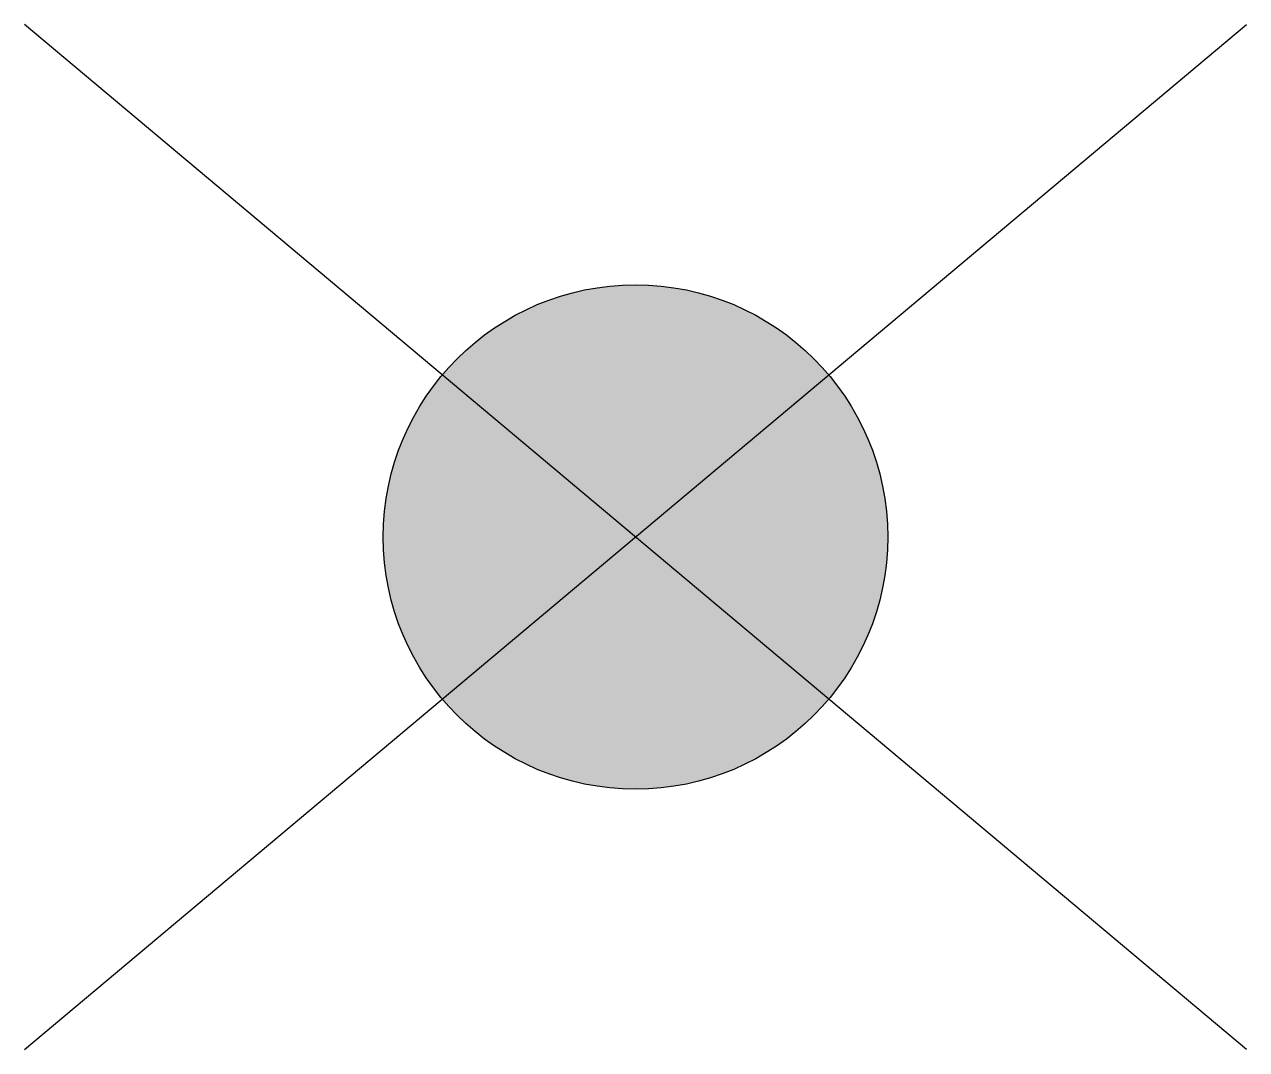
# Model space of a CAD drawing. Extents: x -2.27 to 2.27, y -1.91 to 1.91.
import ezdxf

# ---------------------------------------------------------------- set-up
doc = ezdxf.new("R2010")
doc.units = 0

msp = doc.modelspace()

# ---------------------------------------------------------------- hatches: boundary and pattern name
h = msp.add_hatch(color=256)
edge = h.paths.add_edge_path()
edge.add_arc((0, 0), 0.9375, 0, 360)

# ---------------------------------------------------------------- linework, layer by layer
for p, q in [((-2.2711, -1.9056), (2.2711, 1.9056)), ((2.2711, -1.9056), (-2.2711, 1.9056))]:
    msp.add_line(p, q)
msp.add_circle((0, 0), 0.9375)

doc.saveas('drawing.dxf')
